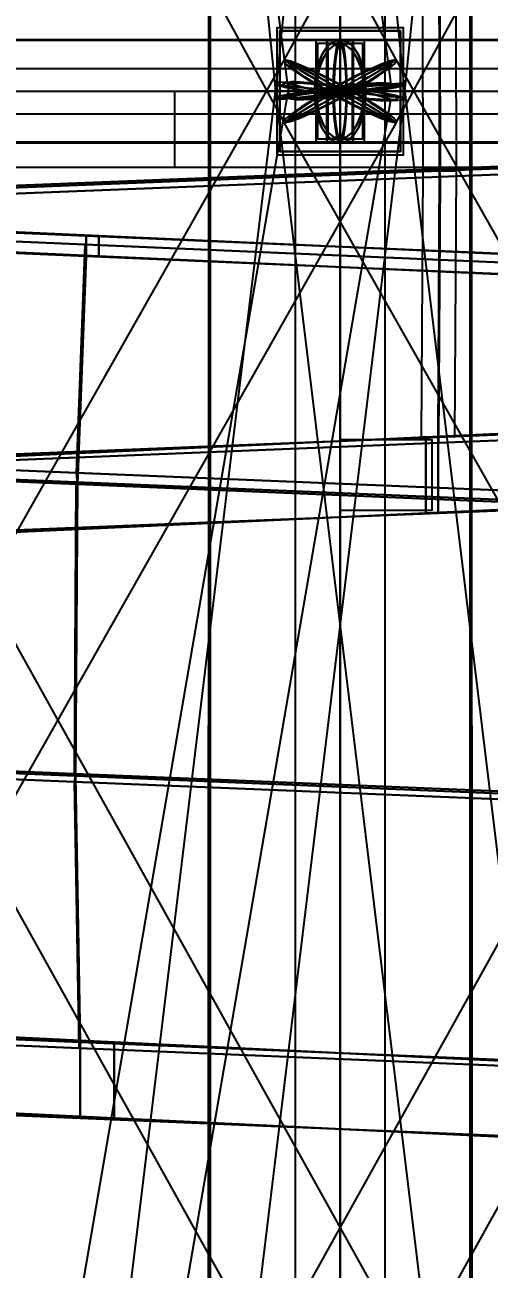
# Model space of a CAD drawing. Header units: millimetres. Extents: x -123812 to 252100, y -3000 to 639000.
# Drawn here: x -1243 to 587, y 445355 to 450262 of the extents above; entities that cross this region are included whole.
import ezdxf

# ---------------------------------------------------------------- set-up
doc = ezdxf.new("R2010")
doc.units = ezdxf.units.MM
for name, color, linetype, lineweight in [('D-BMK-AXIS', 7, 'Continuous', 13), ('D-STR-CORE', 7, 'Continuous', 25), ('D-STR-DECK', 7, 'Continuous', 25), ('D-STR-DIM', 7, 'Continuous', 13), ('D-STR-STRC', 7, 'Continuous', 25)]:
    doc.layers.add(name, color=color, linetype=linetype, lineweight=lineweight)
doc.styles.add('OpenSansCondensed-Light', font='OpenSansCondensed-Light.ttf')
doc.styles.add('TOWER_UNICODE', font='Arial Unicode.ttf')
doc.dimstyles.new('EZDXF', dxfattribs={"dimtxt": 0.25, "dimasz": 0.175, "dimexe": 0.375, "dimexo": 0.125, "dimgap": 0.1, "dimtad": 1, "dimlfac": 100, "dimzin": 12, "dimdsep": 46, "dimtxsty": 'OpenSansCondensed-Light', "dimblk": 'ARCHTICK', "dimcen": 2.5, "dimazin": 3, "dimtfac": 0.5, "dimtmove": 2, "dimatfit": 3})

# ---------------------------------------------------------------- blocks, each defined once
blk = doc.blocks.new('_ARCHTICK')
at = {"color": 0, "linetype": 'BYBLOCK', "const_width": 0.15}
blk.add_lwpolyline([(-0.5, -0.5), (0.5, 0.5)], dxfattribs=at)

msp = doc.modelspace()

# ---------------------------------------------------------------- linework, layer by layer
at = {"layer": 'D-BMK-AXIS'}
msp.add_line((0, -3000), (0, 639000), dxfattribs=at)
at = {"layer": 'D-STR-CORE'}
for points in [[(-2400, 450090), (2400, 450090), (2400, 449910), (-2400, 449910)], [(2400, 449910), (-2400, 449910), (-2400, 450090), (2400, 450090)]]:
    msp.add_lwpolyline(points, close=True, dxfattribs=at)
at = {"layer": 'D-STR-DECK'}
for points in [[(-2036.2, 445000), (-2453.9, 455000), (0, 455000), (0, 445000)], [(-2036.2, 445000), (-2453.9, 455000), (0, 455000), (0, 445000)], [(0, 445000), (0, 455000), (2453.9, 455000), (2036.2, 445000)], [(0, 445000), (0, 455000), (2453.9, 455000), (2036.2, 445000)], [(392.4, 449686.4), (390, 450836.4), (3229.9, 450950), (3250, 449800)], [(391.6, 450844.7), (394, 449694.7), (3263.3, 449808.3), (3243.2, 450958.3)], [(-2457.8, 450731), (-2473.1, 449581), (394, 449694.7), (391.6, 450844.7)], [(-2462.9, 449572.7), (-2447.7, 450722.7), (390, 450836.4), (392.4, 449686.4)], [(327.4, 449686.2), (325, 450836.2), (455, 450836.5), (457.4, 449686.5)], [(392.4, 449686.4), (390, 450836.4), (391.6, 450844.7), (394, 449694.7)], [(392.4, 449686.4), (390, 450836.4), (391.6, 450844.7), (394, 449694.7)], [(-4451.7, 449700), (-4451.7, 450000), (-652.6, 450000), (-652.6, 449700)], [(-4451.7, 449700), (-4451.7, 450000), (-652.6, 450000), (-652.6, 449700)], [(-2245.1, 449700), (-2245.1, 450000), (0, 450000), (0, 449700)], [(-2245.1, 449700), (-2245.1, 450000), (0, 450000), (0, 449700)], [(0, 449700), (0, 450000), (2245.1, 450000), (2245.1, 449700)], [(0, 449700), (0, 450000), (2245.1, 450000), (2245.1, 449700)], [(386, 448636.4), (392.4, 449686.4), (3250, 449800), (3196.4, 448750)], [(394, 449694.7), (392.4, 449686.4), (3250, 449800), (3263.3, 449808.3)], [(392.4, 449686.4), (394, 449663), (3262.8, 449776.7), (3250, 449800)], [(394, 449663), (387.5, 448613), (3209.2, 448726.7), (3262.8, 449776.7)], [(-2473.1, 449581), (-2462.9, 449572.7), (392.4, 449686.4), (394, 449694.7)], [(-2462.9, 449572.7), (-2472.7, 449549.4), (394, 449663), (392.4, 449686.4)], [(-2472.7, 449549.4), (-2431.9, 448499.4), (387.5, 448613), (394, 449663)], [(-2422.2, 448522.7), (-2462.9, 449572.7), (392.4, 449686.4), (386, 448636.4)], [(321, 448636.8), (327.4, 449686.8), (457.4, 449686), (451, 448636)], [(386, 448636.4), (392.4, 449686.4), (394, 449663), (387.5, 448613)], [(386, 448636.4), (392.4, 449686.4), (394, 449663), (387.5, 448613)], [(-951.9, 449430), (-1001.6, 449430), (-3628.6, 449543.6), (-3448.8, 449543.6)], [(-1001.6, 449430), (-1001.6, 449350), (-3628.6, 449463.6), (-3628.6, 449543.6)], [(-951.9, 449350), (-951.9, 449430), (-3448.8, 449543.6), (-3448.8, 449463.6)], [(-1005.3, 449395.4), (-1040, 448495.4), (-3767.5, 448609), (-3642, 449509)], [(-1001.6, 449350), (-1005.3, 449395.4), (-3642, 449509), (-3628.6, 449463.6)], [(-1036.3, 448450), (-1001.6, 449350), (-3628.6, 449463.6), (-3754.2, 448563.6)], [(-1001.6, 449350), (-951.9, 449350), (-3448.8, 449463.6), (-3628.6, 449463.6)], [(-1001.6, 449350), (-951.9, 449350), (-951.9, 449430), (-1001.6, 449430)], [(1555.1, 449316.4), (1636.6, 449316.4), (-1001.6, 449430), (-951.9, 449430)], [(1636.6, 449316.4), (1636.6, 449236.4), (-1001.6, 449350), (-1001.6, 449430)], [(-1001.6, 449350), (-951.9, 449350), (-951.9, 449430), (-1001.6, 449430)], [(1555.1, 449236.4), (1555.1, 449316.4), (-951.9, 449430), (-951.9, 449350)], [(-1036.3, 448450), (-1001.6, 449350), (-1005.3, 449395.4), (-1040, 448495.4)], [(1642.6, 449281.7), (1699.5, 448381.7), (-1040, 448495.4), (-1005.3, 449395.4)], [(-1036.3, 448450), (-1001.6, 449350), (-1005.3, 449395.4), (-1040, 448495.4)], [(1693.5, 448336.4), (1636.6, 449236.4), (-1001.6, 449350), (-1036.3, 448450)], [(1636.6, 449236.4), (1642.6, 449281.7), (-1005.3, 449395.4), (-1001.6, 449350)], [(1636.6, 449236.4), (1555.1, 449236.4), (-951.9, 449350), (-1001.6, 449350)], [(386, 448636.4), (337.4, 448636.4), (2794.8, 448750), (3196.4, 448750)], [(337.4, 448636.4), (337.4, 448336.4), (2794.8, 448450), (2794.8, 448750)], [(386, 448336.4), (386, 448636.4), (3196.4, 448750), (3196.4, 448450)], [(387.5, 448613), (386, 448636.4), (3196.4, 448750), (3209.2, 448726.7)], [(-2431.9, 448499.4), (-2422.2, 448522.7), (386, 448636.4), (387.5, 448613)], [(-2422.2, 448222.7), (-2422.2, 448522.7), (386, 448636.4), (386, 448336.4)], [(-2422.2, 448522.7), (-2116.7, 448522.7), (337.4, 448636.4), (386, 448636.4)], [(-2116.7, 448522.7), (-2116.7, 448222.7), (337.4, 448336.4), (337.4, 448636.4)], [(0, 448626.4), (361.7, 448626.4), (361.7, 448346.4), (0, 448346.4)], [(337.4, 448336.4), (386, 448336.4), (386, 448636.4), (337.4, 448636.4)], [(337.4, 448336.4), (386, 448336.4), (386, 448636.4), (337.4, 448636.4)], [(-1040.8, 448458.3), (-1047.5, 447308.3), (-3794.6, 447421.9), (-3770.3, 448571.9)], [(-1043.1, 447300), (-1036.3, 448450), (-3754.2, 448563.6), (-3778.5, 447413.6)], [(-1036.3, 448450), (-1040.8, 448458.3), (-3770.3, 448571.9), (-3754.2, 448563.6)], [(-1040, 448495.4), (-1036.3, 448450), (-3754.2, 448563.6), (-3767.5, 448609)], [(1699.5, 448381.7), (1693.5, 448336.4), (-1036.3, 448450), (-1040, 448495.4)], [(-1043.1, 447300), (-1036.3, 448450), (-1040.8, 448458.3), (-1047.5, 447308.3)], [(1700.8, 448344.7), (1711.8, 447194.7), (-1047.5, 447308.3), (-1040.8, 448458.3)], [(-1043.1, 447300), (-1036.3, 448450), (-1040.8, 448458.3), (-1047.5, 447308.3)], [(1704.5, 447186.4), (1693.5, 448336.4), (-1036.3, 448450), (-1043.1, 447300)], [(1693.5, 448336.4), (1700.8, 448344.7), (-1040.8, 448458.3), (-1036.3, 448450)], [(337.4, 448336.4), (386, 448336.4), (3196.4, 448450), (2794.8, 448450)], [(-2116.7, 448222.7), (-2422.2, 448222.7), (386, 448336.4), (337.4, 448336.4)], [(-1047.5, 447308.3), (-1043.1, 447300), (-3778.5, 447413.6), (-3794.6, 447421.9)], [(-1043.1, 447300), (-1047.3, 447276.7), (-3794, 447390.3), (-3778.5, 447413.6)], [(-1047.3, 447276.7), (-1029.4, 446226.7), (-3729.2, 446340.3), (-3794, 447390.3)], [(-1025.1, 446250), (-1043.1, 447300), (-3778.5, 447413.6), (-3713.7, 446363.6)], [(1711.8, 447194.7), (1704.5, 447186.4), (-1043.1, 447300), (-1047.5, 447308.3)], [(-1025.1, 446250), (-1043.1, 447300), (-1047.3, 447276.7), (-1029.4, 446226.7)], [(1704.5, 447186.4), (1711.5, 447163), (-1047.3, 447276.7), (-1043.1, 447300)], [(-1025.1, 446250), (-1043.1, 447300), (-1047.3, 447276.7), (-1029.4, 446226.7)], [(1675.1, 446136.4), (1704.5, 447186.4), (-1043.1, 447300), (-1025.1, 446250)], [(1711.5, 447163), (1682.1, 446113), (-1029.4, 446226.7), (-1047.3, 447276.7)], [(-1029.4, 446226.7), (-1025.1, 446250), (-3713.7, 446363.6), (-3729.2, 446340.3)], [(-1025.1, 445950), (-1025.1, 446250), (-3713.7, 446363.6), (-3713.7, 446063.6)], [(-1025.1, 446250), (-890.7, 446250), (-3227.6, 446363.6), (-3713.7, 446363.6)], [(-890.7, 446250), (-890.7, 445950), (-3227.6, 446063.6), (-3227.6, 446363.6)], [(1682.1, 446113), (1675.1, 446136.4), (-1025.1, 446250), (-1029.4, 446226.7)], [(-890.7, 445950), (-1025.1, 445950), (-1025.1, 446250), (-890.7, 446250)], [(1675.1, 445836.4), (1675.1, 446136.4), (-1025.1, 446250), (-1025.1, 445950)], [(1675.1, 446136.4), (1455, 446136.4), (-890.7, 446250), (-1025.1, 446250)], [(-890.7, 445950), (-1025.1, 445950), (-1025.1, 446250), (-890.7, 446250)], [(1455, 446136.4), (1455, 445836.4), (-890.7, 445950), (-890.7, 446250)], [(-890.7, 445950), (-1025.1, 445950), (-3713.7, 446063.6), (-3227.6, 446063.6)], [(1455, 445836.4), (1675.1, 445836.4), (-1025.1, 445950), (-890.7, 445950)]]:
    msp.add_lwpolyline(points, close=True, dxfattribs=at)
at = {"layer": 'D-STR-STRC'}
for points in [[(-3441.3, 474974.1), (-201.5, 449974.1), (-194.7, 449969.8), (-174.5, 449967.6), (-142.5, 449967.5), (-100.8, 449969.7), (-52.2, 449973.9), (0, 449979.9), (52.2, 449987.3), (100.8, 449995.5), (142.5, 450004.1), (174.5, 450012.3), (194.7, 450019.8), (201.5, 450025.9), (-3038.3, 475025.9)], [(-2783.4, 474974.5), (-252.7, 449974.5), (-244.1, 449971.9), (-218.9, 449971.3), (-178.7, 449972.6), (-126.4, 449975.8), (-65.4, 449980.6), (0, 449986.8), (65.4, 449993.8), (126.4, 450001.3), (178.7, 450008.7), (218.9, 450015.5), (244.1, 450021.2), (252.7, 450025.5), (-2278, 475025.5)], [(2278, 475025.6), (-252.7, 450025.6), (-244.1, 450024.7), (-218.9, 450022.2), (-178.7, 450018.1), (-126.4, 450012.8), (-65.4, 450006.6), (0, 450000), (65.4, 449993.4), (126.4, 449987.2), (178.7, 449981.9), (218.9, 449977.8), (244.1, 449975.3), (252.7, 449974.4), (2783.4, 474974.4)], [(-2955.1, 454880.5), (-223.1, 449880.5), (-217.4, 449876.3), (-196.9, 449880.5), (-163, 449892.9), (-118, 449912.5), (-65, 449938.2), (-7.5, 449968), (50.5, 450000), (105, 450032), (152.4, 450061.8), (189.4, 450087.5), (213.5, 450107.1), (223.1, 450119.5), (-2508.9, 455119.5)], [(2508.9, 455119.5), (-223.1, 450119.5), (-213.5, 450107.1), (-189.4, 450087.5), (-152.4, 450061.8), (-105, 450032), (-50.5, 450000), (7.5, 449968), (65, 449938.2), (118, 449912.5), (163, 449892.9), (196.9, 449880.5), (217.4, 449876.3), (223.1, 449880.5), (2955.1, 454880.5)], [(-3772.2, 449796.8), (0, 449796.8), (26.3, 449803.7), (50.8, 449824), (71.8, 449856.3), (88, 449898.4), (98.1, 449947.4), (101.6, 450000), (98.1, 450052.6), (88, 450101.6), (71.8, 450143.7), (50.8, 450176), (26.3, 450196.3), (0, 450203.2), (-3772.2, 450203.2)], [(-3772.2, 449796.8), (0, 449796.8), (26.3, 449803.7), (50.8, 449824), (71.8, 449856.3), (88, 449898.4), (98.1, 449947.4), (101.6, 450000), (98.1, 450052.6), (88, 450101.6), (71.8, 450143.7), (50.8, 450176), (26.3, 450196.3), (0, 450203.2), (-3772.2, 450203.2)], [(-2782.3, 449796.8), (0, 449796.8), (6.9, 449803.7), (13.3, 449824), (18.8, 449856.3), (23, 449898.4), (25.6, 449947.4), (26.5, 450000), (25.6, 450052.6), (23, 450101.6), (18.8, 450143.7), (13.3, 450176), (6.9, 450196.3), (0, 450203.2), (-2782.3, 450203.2)], [(-2782.3, 449796.8), (0, 449796.8), (6.9, 449803.7), (13.3, 449824), (18.8, 449856.3), (23, 449898.4), (25.6, 449947.4), (26.5, 450000), (25.6, 450052.6), (23, 450101.6), (18.8, 450143.7), (13.3, 450176), (6.9, 450196.3), (0, 450203.2), (-2782.3, 450203.2)], [(3772.2, 450203.2), (0, 450203.2), (-26.3, 450196.3), (-50.8, 450176), (-71.8, 450143.7), (-88, 450101.6), (-98.1, 450052.6), (-101.6, 450000), (-98.1, 449947.4), (-88, 449898.4), (-71.8, 449856.3), (-50.8, 449824), (-26.3, 449803.7), (0, 449796.8), (3772.2, 449796.8)], [(3772.2, 450203.2), (0, 450203.2), (-26.3, 450196.3), (-50.8, 450176), (-71.8, 450143.7), (-88, 450101.6), (-98.1, 450052.6), (-101.6, 450000), (-98.1, 449947.4), (-88, 449898.4), (-71.8, 449856.3), (-50.8, 449824), (-26.3, 449803.7), (0, 449796.8), (3772.2, 449796.8)], [(2782.3, 450203.2), (0, 450203.2), (-6.9, 450196.3), (-13.3, 450176), (-18.8, 450143.7), (-23, 450101.6), (-25.6, 450052.6), (-26.5, 450000), (-25.6, 449947.4), (-23, 449898.4), (-18.8, 449856.3), (-13.3, 449824), (-6.9, 449803.7), (0, 449796.8), (2782.3, 449796.8)], [(2782.3, 450203.2), (0, 450203.2), (-6.9, 450196.3), (-13.3, 450176), (-18.8, 450143.7), (-23, 450101.6), (-25.6, 450052.6), (-26.5, 450000), (-25.6, 449947.4), (-23, 449898.4), (-18.8, 449856.3), (-13.3, 449824), (-6.9, 449803.7), (0, 449796.8), (2782.3, 449796.8)], [(-2612.2, 444874.6), (220.5, 449874.6), (217.1, 449878.9), (198.9, 449891.4), (167.2, 449911.3), (124.1, 449937.3), (72.5, 449967.5), (16, 450000), (-41.6, 450032.5), (-96.4, 450062.7), (-144.6, 450088.7), (-182.9, 450108.6), (-208.8, 450121.1), (-220.5, 450125.4), (-3053.1, 445125.4)], [(222.1, 445121.1), (-2560.2, 450121.1), (-2565.8, 450125.4), (-2586.1, 450121.1), (-2619.9, 450108.6), (-2664.7, 450088.7), (-2717.5, 450062.7), (-2774.7, 450032.5), (-2832.5, 450000), (-2886.8, 449967.5), (-2934, 449937.3), (-2970.9, 449911.3), (-2994.9, 449891.4), (-3004.5, 449878.9), (-222.1, 444878.9)], [(2560.2, 450121.1), (-222.1, 445121.1), (-212.6, 445108.6), (-188.6, 445088.7), (-151.7, 445062.7), (-104.5, 445032.5), (-50.2, 445000), (7.6, 444967.5), (64.8, 444937.3), (117.6, 444911.3), (162.4, 444891.4), (196.2, 444878.9), (216.5, 444874.6), (222.1, 444878.9), (3004.5, 449878.9)], [(3053.1, 445125.4), (220.5, 450125.4), (208.8, 450121.1), (182.9, 450108.6), (144.6, 450088.7), (96.4, 450062.7), (41.6, 450032.5), (-16, 450000), (-72.5, 449967.5), (-124.1, 449937.3), (-167.2, 449911.3), (-198.9, 449891.4), (-217.1, 449878.9), (-220.5, 449874.6), (2612.2, 444874.6)], [(-4104.3, 424965.7), (200.3, 449965.7), (193.4, 449970.8), (173.4, 449977.9), (141.6, 449986.5), (100.1, 449996), (51.8, 450005.8), (0, 450015.2), (-51.8, 450023.5), (-100.1, 450030.3), (-141.6, 450035), (-173.4, 450037.3), (-193.4, 450037), (-200.3, 450034.3), (-4504.8, 425034.3)], [(-2781.8, 424969.6), (252.2, 449969.6), (243.6, 449975.5), (218.4, 449983.2), (178.3, 449991.9), (126.1, 450001.3), (65.3, 450010.5), (0, 450019), (-65.3, 450026.3), (-126.1, 450031.7), (-178.3, 450035), (-218.4, 450035.9), (-243.6, 450034.3), (-252.2, 450030.4), (-3286.1, 425030.4)], [(3286.1, 425030.6), (252.2, 450030.6), (243.6, 450031), (218.4, 450029.4), (178.3, 450025.7), (126.1, 450020.3), (65.3, 450013.5), (0, 450005.8), (-65.3, 449997.7), (-126.1, 449989.7), (-178.3, 449982.5), (-218.4, 449976.4), (-243.6, 449972), (-252.2, 449969.4), (2781.8, 424969.4)]]:
    msp.add_lwpolyline(points, dxfattribs=at)
for points in [[(-177.8, 475000), (-177.8, 450000), (177.8, 450000), (177.8, 475000)], [(-177.8, 450000), (177.8, 450000), (177.8, 475000), (-177.8, 475000)], [(-518.8, 450000), (518.8, 450000), (517.7, 455000), (-517.7, 455000)], [(-518.8, 450000), (518.8, 450000), (517.7, 455000), (-517.7, 455000)], [(-512.4, 450000), (512.4, 450000), (511.9, 455000), (-511.9, 455000)], [(-250, 449750), (250, 449750), (250, 450250), (-250, 450250)], [(-250, 449750), (250, 449750), (250, 450250), (-250, 450250)], [(-238, 450238), (238, 450238), (238, 449762), (-238, 449762)], [(238, 450238), (-238, 450238), (-238, 449762), (238, 449762)], [(-4818, 449800), (95.6, 449800), (95.6, 450200), (-4818, 450200)], [(-4774.2, 449800), (51.8, 449800), (51.8, 450200), (-4774.2, 450200)], [(-4774.2, 449800), (51.8, 449800), (51.8, 450200), (-4774.2, 450200)], [(-101.6, 450000), (-98.1, 449947.4), (-88, 449898.4), (-71.8, 449856.3), (-50.8, 449824), (-26.3, 449803.7), (0, 449796.8), (26.3, 449803.7), (50.8, 449824), (71.8, 449856.3), (88, 449898.4), (98.1, 449947.4), (101.6, 450000), (98.1, 450052.6), (88, 450101.6), (71.8, 450143.7), (50.8, 450176), (26.3, 450196.3), (0, 450203.2), (-26.3, 450196.3), (-50.8, 450176), (-71.8, 450143.7), (-88, 450101.6), (-98.1, 450052.6)], [(-101.6, 450000), (-98.1, 449947.4), (-88, 449898.4), (-71.8, 449856.3), (-50.8, 449824), (-26.3, 449803.7), (0, 449796.8), (26.3, 449803.7), (50.8, 449824), (71.8, 449856.3), (88, 449898.4), (98.1, 449947.4), (101.6, 450000), (98.1, 450052.6), (88, 450101.6), (71.8, 450143.7), (50.8, 450176), (26.3, 450196.3), (0, 450203.2), (-26.3, 450196.3), (-50.8, 450176), (-71.8, 450143.7), (-88, 450101.6), (-98.1, 450052.6)], [(101.6, 450000), (98.1, 449947.4), (88, 449898.4), (71.8, 449856.3), (50.8, 449824), (26.3, 449803.7), (0, 449796.8), (-26.3, 449803.7), (-50.8, 449824), (-71.8, 449856.3), (-88, 449898.4), (-98.1, 449947.4), (-101.6, 450000), (-98.1, 450052.6), (-88, 450101.6), (-71.8, 450143.7), (-50.8, 450176), (-26.3, 450196.3), (0, 450203.2), (26.3, 450196.3), (50.8, 450176), (71.8, 450143.7), (88, 450101.6), (98.1, 450052.6)], [(101.6, 450000), (98.1, 449947.4), (88, 449898.4), (71.8, 449856.3), (50.8, 449824), (26.3, 449803.7), (0, 449796.8), (-26.3, 449803.7), (-50.8, 449824), (-71.8, 449856.3), (-88, 449898.4), (-98.1, 449947.4), (-101.6, 450000), (-98.1, 450052.6), (-88, 450101.6), (-71.8, 450143.7), (-50.8, 450176), (-26.3, 450196.3), (0, 450203.2), (26.3, 450196.3), (50.8, 450176), (71.8, 450143.7), (88, 450101.6), (98.1, 450052.6)], [(95.6, 450200), (-95.6, 450200), (-95.6, 449800), (95.6, 449800)], [(-93.6, 450000), (-90.4, 449951.5), (-81.1, 449906.4), (-66.2, 449867.6), (-46.8, 449837.9), (-24.2, 449819.2), (0, 449812.8), (24.2, 449819.2), (46.8, 449837.9), (66.2, 449867.6), (81.1, 449906.4), (90.4, 449951.5), (93.6, 450000), (90.4, 450048.5), (81.1, 450093.6), (66.2, 450132.4), (46.8, 450162.1), (24.2, 450180.8), (0, 450187.2), (-24.2, 450180.8), (-46.8, 450162.1), (-66.2, 450132.4), (-81.1, 450093.6), (-90.4, 450048.5)], [(-93.6, 450000), (-90.4, 449951.5), (-81.1, 449906.4), (-66.2, 449867.6), (-46.8, 449837.9), (-24.2, 449819.2), (0, 449812.8), (24.2, 449819.2), (46.8, 449837.9), (66.2, 449867.6), (81.1, 449906.4), (90.4, 449951.5), (93.6, 450000), (90.4, 450048.5), (81.1, 450093.6), (66.2, 450132.4), (46.8, 450162.1), (24.2, 450180.8), (0, 450187.2), (-24.2, 450180.8), (-46.8, 450162.1), (-66.2, 450132.4), (-81.1, 450093.6), (-90.4, 450048.5)], [(93.6, 450000), (90.4, 449951.5), (81.1, 449906.4), (66.2, 449867.6), (46.8, 449837.9), (24.2, 449819.2), (0, 449812.8), (-24.2, 449819.2), (-46.8, 449837.9), (-66.2, 449867.6), (-81.1, 449906.4), (-90.4, 449951.5), (-93.6, 450000), (-90.4, 450048.5), (-81.1, 450093.6), (-66.2, 450132.4), (-46.8, 450162.1), (-24.2, 450180.8), (0, 450187.2), (24.2, 450180.8), (46.8, 450162.1), (66.2, 450132.4), (81.1, 450093.6), (90.4, 450048.5)], [(93.6, 450000), (90.4, 449951.5), (81.1, 449906.4), (66.2, 449867.6), (46.8, 449837.9), (24.2, 449819.2), (0, 449812.8), (-24.2, 449819.2), (-46.8, 449837.9), (-66.2, 449867.6), (-81.1, 449906.4), (-90.4, 449951.5), (-93.6, 450000), (-90.4, 450048.5), (-81.1, 450093.6), (-66.2, 450132.4), (-46.8, 450162.1), (-24.2, 450180.8), (0, 450187.2), (24.2, 450180.8), (46.8, 450162.1), (66.2, 450132.4), (81.1, 450093.6), (90.4, 450048.5)], [(89.9, 450188), (-89.9, 450188), (-89.9, 449812), (89.9, 449812)], [(51.8, 450200), (-51.8, 450200), (-51.8, 449800), (51.8, 449800)], [(51.8, 450200), (-51.8, 450200), (-51.8, 449800), (51.8, 449800)], [(-51.8, 449800), (4774.2, 449800), (4774.2, 450200), (-51.8, 450200)], [(-51.8, 450200), (51.8, 450200), (51.8, 449800), (-51.8, 449800)], [(-51.8, 449800), (4774.2, 449800), (4774.2, 450200), (-51.8, 450200)], [(-51.8, 450200), (51.8, 450200), (51.8, 449800), (-51.8, 449800)], [(48.7, 450188), (-48.7, 450188), (-48.7, 449812), (48.7, 449812)], [(48.7, 450188), (-48.7, 450188), (-48.7, 449812), (48.7, 449812)], [(-48.7, 450188), (48.7, 450188), (48.7, 449812), (-48.7, 449812)], [(-48.7, 450188), (48.7, 450188), (48.7, 449812), (-48.7, 449812)], [(-26.5, 450000), (-25.6, 449947.4), (-23, 449898.4), (-18.8, 449856.3), (-13.3, 449824), (-6.9, 449803.7), (0, 449796.8), (6.9, 449803.7), (13.3, 449824), (18.8, 449856.3), (23, 449898.4), (25.6, 449947.4), (26.5, 450000), (25.6, 450052.6), (23, 450101.6), (18.8, 450143.7), (13.3, 450176), (6.9, 450196.3), (0, 450203.2), (-6.9, 450196.3), (-13.3, 450176), (-18.8, 450143.7), (-23, 450101.6), (-25.6, 450052.6)], [(-26.5, 450000), (-25.6, 449947.4), (-23, 449898.4), (-18.8, 449856.3), (-13.3, 449824), (-6.9, 449803.7), (0, 449796.8), (6.9, 449803.7), (13.3, 449824), (18.8, 449856.3), (23, 449898.4), (25.6, 449947.4), (26.5, 450000), (25.6, 450052.6), (23, 450101.6), (18.8, 450143.7), (13.3, 450176), (6.9, 450196.3), (0, 450203.2), (-6.9, 450196.3), (-13.3, 450176), (-18.8, 450143.7), (-23, 450101.6), (-25.6, 450052.6)], [(26.5, 450000), (25.6, 449947.4), (23, 449898.4), (18.8, 449856.3), (13.3, 449824), (6.9, 449803.7), (0, 449796.8), (-6.9, 449803.7), (-13.3, 449824), (-18.8, 449856.3), (-23, 449898.4), (-25.6, 449947.4), (-26.5, 450000), (-25.6, 450052.6), (-23, 450101.6), (-18.8, 450143.7), (-13.3, 450176), (-6.9, 450196.3), (0, 450203.2), (6.9, 450196.3), (13.3, 450176), (18.8, 450143.7), (23, 450101.6), (25.6, 450052.6)], [(26.5, 450000), (25.6, 449947.4), (23, 449898.4), (18.8, 449856.3), (13.3, 449824), (6.9, 449803.7), (0, 449796.8), (-6.9, 449803.7), (-13.3, 449824), (-18.8, 449856.3), (-23, 449898.4), (-25.6, 449947.4), (-26.5, 450000), (-25.6, 450052.6), (-23, 450101.6), (-18.8, 450143.7), (-13.3, 450176), (-6.9, 450196.3), (0, 450203.2), (6.9, 450196.3), (13.3, 450176), (18.8, 450143.7), (23, 450101.6), (25.6, 450052.6)], [(-24.4, 450000), (-23.6, 449951.5), (-21.2, 449906.4), (-17.3, 449867.6), (-12.2, 449837.9), (-6.3, 449819.2), (0, 449812.8), (6.3, 449819.2), (12.2, 449837.9), (17.3, 449867.6), (21.2, 449906.4), (23.6, 449951.5), (24.4, 450000), (23.6, 450048.5), (21.2, 450093.6), (17.3, 450132.4), (12.2, 450162.1), (6.3, 450180.8), (0, 450187.2), (-6.3, 450180.8), (-12.2, 450162.1), (-17.3, 450132.4), (-21.2, 450093.6), (-23.6, 450048.5)], [(-24.4, 450000), (-23.6, 449951.5), (-21.2, 449906.4), (-17.3, 449867.6), (-12.2, 449837.9), (-6.3, 449819.2), (0, 449812.8), (6.3, 449819.2), (12.2, 449837.9), (17.3, 449867.6), (21.2, 449906.4), (23.6, 449951.5), (24.4, 450000), (23.6, 450048.5), (21.2, 450093.6), (17.3, 450132.4), (12.2, 450162.1), (6.3, 450180.8), (0, 450187.2), (-6.3, 450180.8), (-12.2, 450162.1), (-17.3, 450132.4), (-21.2, 450093.6), (-23.6, 450048.5)], [(24.4, 450000), (23.6, 449951.5), (21.2, 449906.4), (17.3, 449867.6), (12.2, 449837.9), (6.3, 449819.2), (0, 449812.8), (-6.3, 449819.2), (-12.2, 449837.9), (-17.3, 449867.6), (-21.2, 449906.4), (-23.6, 449951.5), (-24.4, 450000), (-23.6, 450048.5), (-21.2, 450093.6), (-17.3, 450132.4), (-12.2, 450162.1), (-6.3, 450180.8), (0, 450187.2), (6.3, 450180.8), (12.2, 450162.1), (17.3, 450132.4), (21.2, 450093.6), (23.6, 450048.5)], [(24.4, 450000), (23.6, 449951.5), (21.2, 449906.4), (17.3, 449867.6), (12.2, 449837.9), (6.3, 449819.2), (0, 449812.8), (-6.3, 449819.2), (-12.2, 449837.9), (-17.3, 449867.6), (-21.2, 449906.4), (-23.6, 449951.5), (-24.4, 450000), (-23.6, 450048.5), (-21.2, 450093.6), (-17.3, 450132.4), (-12.2, 450162.1), (-6.3, 450180.8), (0, 450187.2), (6.3, 450180.8), (12.2, 450162.1), (17.3, 450132.4), (21.2, 450093.6), (23.6, 450048.5)], [(-50.5, 450000), (-105, 449968), (-152.4, 449938.2), (-189.4, 449912.5), (-213.5, 449892.9), (-223.1, 449880.5), (-217.4, 449876.3), (-196.9, 449880.5), (-163, 449892.9), (-118, 449912.5), (-65, 449938.2), (-7.5, 449968), (50.5, 450000), (105, 450032), (152.4, 450061.8), (189.4, 450087.5), (213.5, 450107.1), (223.1, 450119.5), (217.4, 450123.7), (196.9, 450119.5), (163, 450107.1), (118, 450087.5), (65, 450061.8), (7.5, 450032)], [(50.5, 450000), (105, 449968), (152.4, 449938.2), (189.4, 449912.5), (213.5, 449892.9), (223.1, 449880.5), (217.4, 449876.3), (196.9, 449880.5), (163, 449892.9), (118, 449912.5), (65, 449938.2), (7.5, 449968), (-50.5, 450000), (-105, 450032), (-152.4, 450061.8), (-189.4, 450087.5), (-213.5, 450107.1), (-223.1, 450119.5), (-217.4, 450123.7), (-196.9, 450119.5), (-163, 450107.1), (-118, 450087.5), (-65, 450061.8), (-7.5, 450032)], [(16, 450000), (72.5, 449967.5), (124.1, 449937.3), (167.2, 449911.3), (198.9, 449891.4), (217.1, 449878.9), (220.5, 449874.6), (208.8, 449878.9), (182.9, 449891.4), (144.6, 449911.3), (96.4, 449937.3), (41.6, 449967.5), (-16, 450000), (-72.5, 450032.5), (-124.1, 450062.7), (-167.2, 450088.7), (-198.9, 450108.6), (-217.1, 450121.1), (-220.5, 450125.4), (-208.8, 450121.1), (-182.9, 450108.6), (-144.6, 450088.7), (-96.4, 450062.7), (-41.6, 450032.5)], [(-16, 450000), (-72.5, 449967.5), (-124.1, 449937.3), (-167.2, 449911.3), (-198.9, 449891.4), (-217.1, 449878.9), (-220.5, 449874.6), (-208.8, 449878.9), (-182.9, 449891.4), (-144.6, 449911.3), (-96.4, 449937.3), (-41.6, 449967.5), (16, 450000), (72.5, 450032.5), (124.1, 450062.7), (167.2, 450088.7), (198.9, 450108.6), (217.1, 450121.1), (220.5, 450125.4), (208.8, 450121.1), (182.9, 450108.6), (144.6, 450088.7), (96.4, 450062.7), (41.6, 450032.5)], [(-45.5, 450000), (-94.7, 449971.1), (-137.4, 449944.2), (-170.8, 449921.1), (-192.5, 449903.4), (-201.1, 449892.3), (-196, 449888.5), (-177.6, 449892.3), (-147, 449903.4), (-106.4, 449921.1), (-58.6, 449944.2), (-6.8, 449971.1), (45.5, 450000), (94.7, 450028.9), (137.4, 450055.8), (170.8, 450078.9), (192.5, 450096.6), (201.1, 450107.7), (196, 450111.5), (177.6, 450107.7), (147, 450096.6), (106.4, 450078.9), (58.6, 450055.8), (6.8, 450028.9)], [(45.5, 450000), (94.7, 449971.1), (137.4, 449944.2), (170.8, 449921.1), (192.5, 449903.4), (201.1, 449892.3), (196, 449888.5), (177.6, 449892.3), (147, 449903.4), (106.4, 449921.1), (58.6, 449944.2), (6.8, 449971.1), (-45.5, 450000), (-94.7, 450028.9), (-137.4, 450055.8), (-170.8, 450078.9), (-192.5, 450096.6), (-201.1, 450107.7), (-196, 450111.5), (-177.6, 450107.7), (-147, 450096.6), (-106.4, 450078.9), (-58.6, 450055.8), (-6.8, 450028.9)], [(14.4, 450000), (65.4, 449970.7), (111.8, 449943.5), (150.7, 449920.1), (179.3, 449902.1), (195.7, 449890.8), (198.8, 449887), (188.3, 449890.8), (164.9, 449902.1), (130.4, 449920.1), (86.9, 449943.5), (37.5, 449970.7), (-14.4, 450000), (-65.4, 450029.3), (-111.8, 450056.5), (-150.7, 450079.9), (-179.3, 450097.9), (-195.7, 450109.2), (-198.8, 450113), (-188.3, 450109.2), (-164.9, 450097.9), (-130.4, 450079.9), (-86.9, 450056.5), (-37.5, 450029.3)], [(-14.4, 450000), (-65.4, 449970.7), (-111.8, 449943.5), (-150.7, 449920.1), (-179.3, 449902.1), (-195.7, 449890.8), (-198.8, 449887), (-188.3, 449890.8), (-164.9, 449902.1), (-130.4, 449920.1), (-86.9, 449943.5), (-37.5, 449970.7), (14.4, 450000), (65.4, 450029.3), (111.8, 450056.5), (150.7, 450079.9), (179.3, 450097.9), (195.7, 450109.2), (198.8, 450113), (188.3, 450109.2), (164.9, 450097.9), (130.4, 450079.9), (86.9, 450056.5), (37.5, 450029.3)], [(0, 450019), (-65.3, 450026.3), (-126.1, 450031.7), (-178.3, 450035), (-218.4, 450035.9), (-243.6, 450034.3), (-252.2, 450030.4), (-243.6, 450024.5), (-218.4, 450016.8), (-178.3, 450008.1), (-126.1, 449998.7), (-65.3, 449989.5), (0, 449981), (65.3, 449973.7), (126.1, 449968.3), (178.3, 449965), (218.4, 449964.1), (243.6, 449965.7), (252.2, 449969.6), (243.6, 449975.5), (218.4, 449983.2), (178.3, 449991.9), (126.1, 450001.3), (65.3, 450010.5)], [(0, 450015.2), (-51.8, 450023.5), (-100.1, 450030.3), (-141.6, 450035), (-173.4, 450037.3), (-193.4, 450037), (-200.3, 450034.3), (-193.4, 450029.2), (-173.4, 450022.1), (-141.6, 450013.5), (-100.1, 450004), (-51.8, 449994.2), (0, 449984.8), (51.8, 449976.5), (100.1, 449969.7), (141.6, 449965), (173.4, 449962.7), (193.4, 449963), (200.3, 449965.7), (193.4, 449970.8), (173.4, 449977.9), (141.6, 449986.5), (100.1, 449996), (51.8, 450005.8)], [(0, 450014), (-47.8, 450021.7), (-92.3, 450027.9), (-130.5, 450032.2), (-159.8, 450034.3), (-178.2, 450034.1), (-184.5, 450031.6), (-178.2, 450026.9), (-159.8, 450020.4), (-130.5, 450012.5), (-92.3, 450003.7), (-47.8, 449994.7), (0, 449986), (47.8, 449978.3), (92.3, 449972.1), (130.5, 449967.8), (159.8, 449965.7), (178.2, 449965.9), (184.5, 449968.4), (178.2, 449973.1), (159.8, 449979.6), (130.5, 449987.5), (92.3, 449996.3), (47.8, 450005.3)], [(-520, 445000), (520, 445000), (518.8, 450000), (-518.8, 450000)], [(-520, 445000), (520, 445000), (518.8, 450000), (-518.8, 450000)], [(518.8, 450000), (501.2, 450000), (449.3, 450000), (366.9, 450000), (259.4, 450000), (134.3, 450000), (0, 450000), (-134.3, 450000), (-259.4, 450000), (-366.9, 450000), (-449.3, 450000), (-501.2, 450000), (-518.8, 450000), (-501.2, 450000), (-449.3, 450000), (-366.9, 450000), (-259.4, 450000), (-134.3, 450000), (0, 450000), (134.3, 450000), (259.4, 450000), (366.9, 450000), (449.3, 450000), (501.2, 450000)], [(518.8, 450000), (501.2, 450000), (449.3, 450000), (366.9, 450000), (259.4, 450000), (134.3, 450000), (0, 450000), (-134.3, 450000), (-259.4, 450000), (-366.9, 450000), (-449.3, 450000), (-501.2, 450000), (-518.8, 450000), (-501.2, 450000), (-449.3, 450000), (-366.9, 450000), (-259.4, 450000), (-134.3, 450000), (0, 450000), (134.3, 450000), (259.4, 450000), (366.9, 450000), (449.3, 450000), (501.2, 450000)], [(-512.9, 445000), (512.9, 445000), (512.4, 450000), (-512.4, 450000)], [(512.4, 450000), (495, 450000), (443.8, 450000), (362.3, 450000), (256.2, 450000), (132.6, 450000), (0, 450000), (-132.6, 450000), (-256.2, 450000), (-362.3, 450000), (-443.8, 450000), (-495, 450000), (-512.4, 450000), (-495, 450000), (-443.8, 450000), (-362.3, 450000), (-256.2, 450000), (-132.6, 450000), (0, 450000), (132.6, 450000), (256.2, 450000), (362.3, 450000), (443.8, 450000), (495, 450000)], [(0, 450013.2), (-65.4, 450006.2), (-126.4, 449998.7), (-178.7, 449991.3), (-218.9, 449984.5), (-244.1, 449978.8), (-252.7, 449974.5), (-244.1, 449971.9), (-218.9, 449971.3), (-178.7, 449972.6), (-126.4, 449975.8), (-65.4, 449980.6), (0, 449986.8), (65.4, 449993.8), (126.4, 450001.3), (178.7, 450008.7), (218.9, 450015.5), (244.1, 450021.2), (252.7, 450025.5), (244.1, 450028.1), (218.9, 450028.7), (178.7, 450027.4), (126.4, 450024.2), (65.4, 450019.4)], [(0, 450000), (-65.4, 450006.6), (-126.4, 450012.8), (-178.7, 450018.1), (-218.9, 450022.2), (-244.1, 450024.7), (-252.7, 450025.6), (-244.1, 450024.7), (-218.9, 450022.2), (-178.7, 450018.1), (-126.4, 450012.8), (-65.4, 450006.6), (0, 450000), (65.4, 449993.4), (126.4, 449987.2), (178.7, 449981.9), (218.9, 449977.8), (244.1, 449975.3), (252.7, 449974.4), (244.1, 449975.3), (218.9, 449977.8), (178.7, 449981.9), (126.4, 449987.2), (65.4, 449993.4)], [(0, 450005.8), (-65.3, 449997.7), (-126.1, 449989.7), (-178.3, 449982.5), (-218.4, 449976.4), (-243.6, 449972), (-252.2, 449969.4), (-243.6, 449969), (-218.4, 449970.6), (-178.3, 449974.3), (-126.1, 449979.7), (-65.3, 449986.5), (0, 449994.2), (65.3, 450002.3), (126.1, 450010.3), (178.3, 450017.5), (218.4, 450023.6), (243.6, 450028), (252.2, 450030.6), (243.6, 450031), (218.4, 450029.4), (178.3, 450025.7), (126.1, 450020.3), (65.3, 450013.5)], [(0, 450011.9), (-59, 450005.6), (-113.9, 449998.8), (-161.1, 449992.2), (-197.3, 449986.1), (-220.1, 449980.9), (-227.8, 449977), (-220.1, 449974.7), (-197.3, 449974.1), (-161.1, 449975.3), (-113.9, 449978.2), (-59, 449982.5), (0, 449988.1), (59, 449994.4), (113.9, 450001.2), (161.1, 450007.8), (197.3, 450013.9), (220.1, 450019.1), (227.8, 450023), (220.1, 450025.3), (197.3, 450025.9), (161.1, 450024.7), (113.9, 450021.8), (59, 450017.5)], [(0, 450000), (-59, 450006), (-113.9, 450011.5), (-161.1, 450016.3), (-197.3, 450020), (-220.1, 450022.3), (-227.8, 450023.1), (-220.1, 450022.3), (-197.3, 450020), (-161.1, 450016.3), (-113.9, 450011.5), (-59, 450006), (0, 450000), (59, 449994), (113.9, 449988.5), (161.1, 449983.7), (197.3, 449980), (220.1, 449977.7), (227.8, 449976.9), (220.1, 449977.7), (197.3, 449980), (161.1, 449983.7), (113.9, 449988.5), (59, 449994)], [(0, 450017.2), (-58.8, 450023.7), (-113.7, 450028.6), (-160.8, 450031.5), (-196.9, 450032.3), (-219.6, 450030.9), (-227.3, 450027.4), (-219.6, 450022.1), (-196.9, 450015.2), (-160.8, 450007.3), (-113.7, 449998.9), (-58.8, 449990.5), (0, 449982.8), (58.8, 449976.3), (113.7, 449971.4), (160.8, 449968.5), (196.9, 449967.7), (219.6, 449969.1), (227.3, 449972.6), (219.6, 449977.9), (196.9, 449984.8), (160.8, 449992.7), (113.7, 450001.1), (58.8, 450009.5)], [(0, 450005.2), (-58.8, 449997.9), (-113.7, 449990.8), (-160.7, 449984.2), (-196.9, 449978.7), (-219.6, 449974.7), (-227.3, 449972.4), (-219.6, 449972), (-196.9, 449973.5), (-160.7, 449976.8), (-113.7, 449981.7), (-58.8, 449987.8), (0, 449994.8), (58.8, 450002.1), (113.7, 450009.2), (160.7, 450015.8), (196.9, 450021.3), (219.6, 450025.3), (227.3, 450027.6), (219.6, 450028), (196.9, 450026.5), (160.7, 450023.2), (113.7, 450018.3), (58.8, 450012.2)], [(0, 450020.1), (-52.2, 450012.7), (-100.8, 450004.5), (-142.5, 449995.9), (-174.5, 449987.7), (-194.7, 449980.2), (-201.5, 449974.1), (-194.7, 449969.8), (-174.5, 449967.6), (-142.5, 449967.5), (-100.8, 449969.7), (-52.2, 449973.9), (0, 449979.9), (52.2, 449987.3), (100.8, 449995.5), (142.5, 450004.1), (174.5, 450012.3), (194.7, 450019.8), (201.5, 450025.9), (194.7, 450030.2), (174.5, 450032.4), (142.5, 450032.5), (100.8, 450030.3), (52.2, 450026.1)], [(0, 450018.5), (-48.1, 450011.7), (-92.8, 450004.1), (-131.3, 449996.2), (-160.8, 449988.6), (-179.3, 449981.8), (-185.7, 449976.2), (-179.3, 449972.2), (-160.8, 449970.1), (-131.3, 449970.1), (-92.8, 449972.1), (-48.1, 449975.9), (0, 449981.5), (48.1, 449988.3), (92.8, 449995.9), (131.3, 450003.8), (160.8, 450011.4), (179.3, 450018.2), (185.7, 450023.8), (179.3, 450027.8), (160.8, 450029.9), (131.3, 450029.9), (92.8, 450027.9), (48.1, 450024.1)], [(-177.8, 450000), (-177.8, 425000), (177.8, 425000), (177.8, 450000)], [(177.8, 450000), (171.7, 450000), (154, 450000), (125.7, 450000), (88.9, 450000), (46, 450000), (0, 450000), (-46, 450000), (-88.9, 450000), (-125.7, 450000), (-154, 450000), (-171.7, 450000), (-177.8, 450000), (-171.7, 450000), (-154, 450000), (-125.7, 450000), (-88.9, 450000), (-46, 450000), (0, 450000), (46, 450000), (88.9, 450000), (125.7, 450000), (154, 450000), (171.7, 450000)], [(-177.8, 425000), (177.8, 425000), (177.8, 450000), (-177.8, 450000)], [(177.8, 450000), (171.7, 450000), (154, 450000), (125.7, 450000), (88.9, 450000), (46, 450000), (0, 450000), (-46, 450000), (-88.9, 450000), (-125.7, 450000), (-154, 450000), (-171.7, 450000), (-177.8, 450000), (-171.7, 450000), (-154, 450000), (-125.7, 450000), (-88.9, 450000), (-46, 450000), (0, 450000), (46, 450000), (88.9, 450000), (125.7, 450000), (154, 450000), (171.7, 450000)]]:
    msp.add_lwpolyline(points, close=True, dxfattribs=at)

# ---------------------------------------------------------------- dimensions: what is measured, and where the dimension line sits
at = {"layer": 'D-STR-DIM'}
for base, p2 in [((-112000, 0), (0, 634000)), ((187000, 0), (0, 450000))]:
    msp.add_linear_dim(base=base, p1=(0, 0), p2=p2, angle=90, dimstyle='EZDXF', override={"dimtxt": 8400, "dimasz": 3750, "dimexe": 2100, "dimexo": 1800, "dimgap": 2100, "dimtad": 1, "dimdec": 0, "dimlfac": 1, "dimlunit": 2, "dimtxsty": 'TOWER_UNICODE', "dimclrd": 7, "dimclre": 7, "dimclrt": 7}, dxfattribs=at).render()

doc.saveas('drawing.dxf')
